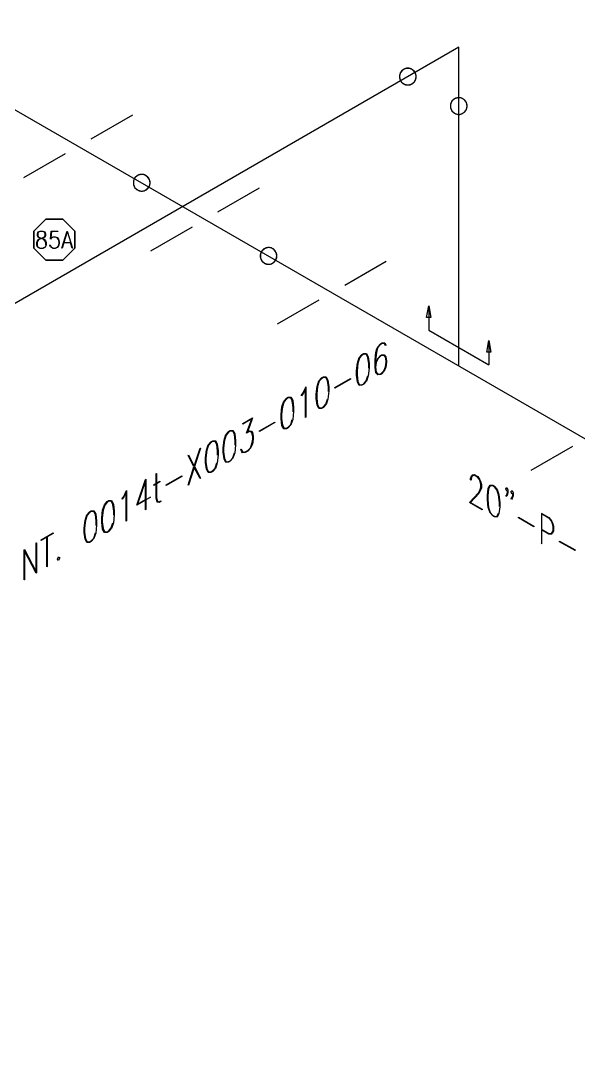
# Model space of a CAD drawing. Extents: x 0 to 17.2, y 0.1 to 11.3.
# Drawn here: x 6.678 to 8.573, y 4.178 to 7.746 of the extents above; entities that cross this region are included whole.
import ezdxf

# ---------------------------------------------------------------- set-up
doc = ezdxf.new("R2010")
doc.units = 0
doc.layers.get('0').update_dxf_attribs({"linetype": 'CONTINUOUS'})
for name, color, linetype in [('Continuation', 7, 'CONTINUOUS'), ('DL', 20, 'CONTINUOUS'), ('FITTINGS', 4, 'CONTINUOUS'), ('PART_PCML', 7, 'CONTINUOUS'), ('PIPE', 7, 'CONTINUOUS'), ('TEXT', 7, 'CONTINUOUS')]:
    doc.layers.add(name, color=color, linetype=linetype)

msp = doc.modelspace()

# ---------------------------------------------------------------- linework, layer by layer
msp.add_lwpolyline([(8.1649, 7.6566), (5.5937, 6.1722)])
at = {"layer": 'Continuation'}
for points in [[(7.8836, 6.5855), (7.8897, 6.5992), (7.8988, 6.6094), (7.9019, 6.6112), (7.9109, 6.6114), (7.917, 6.6047), (7.9199, 6.5914), (7.9199, 6.5863), (7.917, 6.5696), (7.9109, 6.5559), (7.9019, 6.5458), (7.8988, 6.544), (7.8897, 6.5437), (7.8836, 6.5503), (7.8807, 6.5685), (7.8807, 6.5931), (7.8836, 6.6194), (7.8866, 6.6312), (7.8897, 6.6381), (7.8988, 6.6484), (7.9048, 6.6518), (7.914, 6.6521), (7.917, 6.6437), (7.9158, 6.6419), (7.9129, 6.6496), (7.9046, 6.6495), (7.8989, 6.6462), (7.8904, 6.6366), (7.8877, 6.6305), (7.8849, 6.6194), (7.882, 6.5936), (7.882, 6.5762)], [(7.8573, 6.5401), (7.8512, 6.5215), (7.8421, 6.5113), (7.8361, 6.5078), (7.827, 6.5075), (7.8209, 6.5191), (7.818, 6.542), (7.818, 6.557), (7.8209, 6.5832), (7.827, 6.6019), (7.8361, 6.6122), (7.8421, 6.6156), (7.8512, 6.6159), (7.8573, 6.6043), (7.8602, 6.5813), (7.8602, 6.5664), (7.8573, 6.5401)], [(7.8589, 6.566), (7.8589, 6.5802), (7.856, 6.6027), (7.8504, 6.6135), (7.8419, 6.6133), (7.8363, 6.61), (7.8278, 6.6005), (7.8222, 6.5832), (7.8193, 6.5574), (7.8193, 6.5431), (7.8222, 6.5207), (7.8278, 6.5099), (7.8363, 6.5101), (7.8419, 6.5133), (7.8504, 6.5229), (7.856, 6.5402)], [(7.882, 6.5694), (7.8848, 6.5521), (7.8904, 6.546), (7.8989, 6.5462), (7.9017, 6.5478), (7.9102, 6.5574), (7.9158, 6.57), (7.9186, 6.5859), (7.9186, 6.5904), (7.9158, 6.603), (7.9102, 6.609), (7.9017, 6.6089), (7.8989, 6.6073), (7.8904, 6.5976), (7.8848, 6.5851), (7.882, 6.5694)], [(7.7203, 6.461), (7.7142, 6.4423), (7.7051, 6.4322), (7.6991, 6.4287), (7.69, 6.4284), (7.6839, 6.44), (7.681, 6.4629), (7.681, 6.4778), (7.6839, 6.5041), (7.69, 6.5228), (7.6991, 6.5331), (7.7051, 6.5365), (7.7142, 6.5368), (7.7203, 6.5251), (7.7232, 6.5022), (7.7232, 6.4873), (7.7203, 6.461)], [(7.7219, 6.4869), (7.7219, 6.5011), (7.7189, 6.5236), (7.7134, 6.5344), (7.7049, 6.5342), (7.6993, 6.5309), (7.6908, 6.5214), (7.6852, 6.5041), (7.6823, 6.4783), (7.6823, 6.464), (7.6852, 6.4416), (7.6908, 6.4308), (7.6993, 6.4309), (7.7049, 6.4342), (7.7134, 6.4438), (7.7189, 6.4611)], [(7.7443, 6.5008), (7.7969, 6.5311), (7.7969, 6.5289), (7.7443, 6.4985), (7.7443, 6.5008)], [(7.6459, 6.399), (7.6446, 6.3982), (7.6446, 6.4979), (7.6369, 6.4805), (7.631, 6.4722), (7.6303, 6.4737), (7.6361, 6.482), (7.645, 6.5018), (7.6459, 6.5024), (7.6459, 6.399)], [(7.6008, 6.392), (7.5947, 6.3734), (7.5856, 6.3632), (7.5796, 6.3597), (7.5705, 6.3594), (7.5644, 6.371), (7.5615, 6.3939), (7.5615, 6.4089), (7.5644, 6.4351), (7.5705, 6.4538), (7.5796, 6.4641), (7.5856, 6.4676), (7.5947, 6.4678), (7.6008, 6.4562), (7.6037, 6.4332), (7.6037, 6.4183), (7.6008, 6.392)], [(7.6024, 6.4179), (7.6024, 6.4321), (7.5994, 6.4546), (7.5939, 6.4654), (7.5854, 6.4652), (7.5798, 6.4619), (7.5713, 6.4524), (7.5657, 6.4351), (7.5628, 6.4093), (7.5628, 6.395), (7.5657, 6.3726), (7.5713, 6.3618), (7.5798, 6.362), (7.5854, 6.3652), (7.5939, 6.3748), (7.5994, 6.3921)], [(7.431, 6.3783), (7.4644, 6.3976), (7.4469, 6.3486), (7.4545, 6.3529), (7.4606, 6.3514), (7.4637, 6.3479), (7.4667, 6.3346), (7.4667, 6.3246), (7.4637, 6.3078), (7.4576, 6.2942), (7.4486, 6.2841), (7.4396, 6.279), (7.4306, 6.2786), (7.4275, 6.282), (7.4245, 6.2901), (7.4257, 6.2919), (7.4286, 6.284), (7.4313, 6.2809), (7.4398, 6.2812), (7.4484, 6.2861), (7.4569, 6.2957), (7.4625, 6.3083), (7.4654, 6.3242), (7.4654, 6.3336), (7.4625, 6.3462), (7.4597, 6.349), (7.4542, 6.3505), (7.4442, 6.3448), (7.4617, 6.3938), (7.431, 6.376), (7.431, 6.3783)], [(7.404, 6.2784), (7.3979, 6.2598), (7.3888, 6.2496), (7.3828, 6.2461), (7.3737, 6.2458), (7.3676, 6.2574), (7.3647, 6.2803), (7.3647, 6.2953), (7.3676, 6.3215), (7.3737, 6.3402), (7.3828, 6.3505), (7.3888, 6.3539), (7.3979, 6.3542), (7.404, 6.3425), (7.4069, 6.3196), (7.4069, 6.3047), (7.404, 6.2784)], [(7.4056, 6.3043), (7.4056, 6.3185), (7.4027, 6.341), (7.3971, 6.3518), (7.3887, 6.3516), (7.383, 6.3483), (7.3746, 6.3388), (7.3689, 6.3215), (7.366, 6.2957), (7.366, 6.2814), (7.3689, 6.259), (7.3746, 6.2482), (7.383, 6.2484), (7.3887, 6.2516), (7.3971, 6.2612), (7.4027, 6.2785)], [(7.4878, 6.3527), (7.5404, 6.383), (7.5404, 6.3808), (7.4878, 6.3504), (7.4878, 6.3527)], [(7.3443, 6.2439), (7.3382, 6.2253), (7.3291, 6.2151), (7.323, 6.2116), (7.314, 6.2113), (7.3079, 6.2229), (7.3049, 6.2458), (7.3049, 6.2608), (7.3079, 6.287), (7.314, 6.3057), (7.323, 6.316), (7.3291, 6.3195), (7.3382, 6.3197), (7.3443, 6.3081), (7.3472, 6.2851), (7.3472, 6.2702), (7.3443, 6.2439)], [(7.3459, 6.2698), (7.3459, 6.284), (7.3429, 6.3065), (7.3373, 6.3173), (7.3289, 6.3171), (7.3232, 6.3138), (7.3148, 6.3043), (7.3092, 6.287), (7.3063, 6.2612), (7.3063, 6.2469), (7.3092, 6.2245), (7.3148, 6.2137), (7.3232, 6.2139), (7.3289, 6.2171), (7.3373, 6.2267), (7.3429, 6.244)], [(7.2862, 6.1909), (7.2663, 6.2289), (7.2465, 6.168), (7.2453, 6.1683), (7.2655, 6.2306), (7.2453, 6.2694), (7.2465, 6.2712), (7.2663, 6.233), (7.2862, 6.2942), (7.2873, 6.2937), (7.2672, 6.2314), (7.2873, 6.1926), (7.2862, 6.1909)], [(7.1526, 6.1133), (7.1467, 6.1098), (7.1404, 6.1112), (7.1374, 6.1247), (7.1374, 6.1725), (7.1293, 6.1678), (7.1293, 6.17), (7.1374, 6.1747), (7.1374, 6.2077), (7.1387, 6.2085), (7.1387, 6.1754), (7.1498, 6.1818), (7.1498, 6.1796), (7.1387, 6.1733), (7.1387, 6.1258), (7.1416, 6.1135), (7.147, 6.1121), (7.1526, 6.1154), (7.1526, 6.1133)], [(7.1163, 6.1285), (7.1163, 6.1262), (7.1024, 6.1182), (7.1024, 6.0852), (7.101, 6.0844), (7.101, 6.1174), (7.0711, 6.1002), (7.1013, 6.188), (7.1024, 6.1886), (7.1024, 6.1204)], [(7.101, 6.1196), (7.101, 6.1832), (7.0738, 6.1039), (7.101, 6.1196)], [(7.1715, 6.1701), (7.2241, 6.2004), (7.2241, 6.1982), (7.1715, 6.1678), (7.1715, 6.1701)], [(7.0367, 6.0473), (7.0354, 6.0465), (7.0354, 6.1462), (7.0277, 6.1288), (7.0218, 6.1205), (7.0211, 6.122), (7.0269, 6.1303), (7.0358, 6.1501), (7.0367, 6.1507), (7.0367, 6.0473)], [(6.9916, 6.0403), (6.9855, 6.0217), (6.9764, 6.0115), (6.9704, 6.008), (6.9613, 6.0077), (6.9552, 6.0193), (6.9523, 6.0422), (6.9523, 6.0572), (6.9552, 6.0834), (6.9613, 6.1021), (6.9704, 6.1124), (6.9764, 6.1158), (6.9855, 6.1161), (6.9916, 6.1044), (6.9945, 6.0815), (6.9945, 6.0666), (6.9916, 6.0403)], [(6.9932, 6.0662), (6.9932, 6.0804), (6.9903, 6.1029), (6.9847, 6.1137), (6.9763, 6.1135), (6.9706, 6.1102), (6.9622, 6.1007), (6.9565, 6.0834), (6.9536, 6.0576), (6.9536, 6.0433), (6.9565, 6.0209), (6.9622, 6.0101), (6.9706, 6.0103), (6.9763, 6.0135), (6.9847, 6.0231), (6.9903, 6.0404)], [(6.9319, 6.0058), (6.9258, 5.9872), (6.9167, 5.977), (6.9106, 5.9735), (6.9016, 5.9732), (6.8955, 5.9848), (6.8925, 6.0077), (6.8925, 6.0227), (6.8955, 6.0489), (6.9016, 6.0676), (6.9106, 6.0779), (6.9167, 6.0814), (6.9258, 6.0816), (6.9319, 6.07), (6.9348, 6.047), (6.9348, 6.0321), (6.9319, 6.0058)], [(6.9335, 6.0317), (6.9335, 6.0459), (6.9305, 6.0684), (6.9249, 6.0792), (6.9165, 6.079), (6.9108, 6.0757), (6.9024, 6.0662), (6.8968, 6.0489), (6.8939, 6.0231), (6.8939, 6.0088), (6.8968, 5.9864), (6.9024, 5.9756), (6.9108, 5.9758), (6.9165, 5.979), (6.9249, 5.9886), (6.9305, 6.0059)], [(6.7658, 5.8909), (6.7658, 5.992), (6.746, 5.9806), (6.746, 5.9828), (6.7869, 6.0065), (6.7869, 6.0042), (6.7671, 5.9928), (6.7671, 5.8916), (6.7658, 5.8909)], [(6.7307, 5.8706), (6.7293, 5.8698), (6.6898, 5.9456), (6.6898, 5.847), (6.6885, 5.8462), (6.6885, 5.9485), (6.69, 5.9494), (6.7294, 5.8735), (6.7294, 5.9721), (6.7307, 5.9729), (6.7307, 5.8706)], [(6.8058, 5.9126), (6.802, 5.9166), (6.8058, 5.9252), (6.8096, 5.9211), (6.8058, 5.9126)]]:
    msp.add_lwpolyline(points, dxfattribs=at)
at = {"layer": 'DL'}
for points in [[(8.0698, 6.7378), (8.0558, 6.7378), (8.0628, 6.7776), (8.0698, 6.7378)], [(8.0628, 6.7776), (8.0628, 6.6954)], [(8.0628, 6.6954), (8.267, 6.5775)], [(8.274, 6.6199), (8.2599, 6.6199), (8.267, 6.6597), (8.274, 6.6199)], [(8.267, 6.6597), (8.267, 6.5775)]]:
    msp.add_lwpolyline(points, dxfattribs=at)
at = {"layer": 'FITTINGS'}
for points in [[(6.9159, 7.3454), (7.0573, 7.4271)], [(6.6879, 7.2138), (6.8293, 7.2954)], [(7.3467, 7.0967), (7.4881, 7.1784)], [(7.1187, 6.9651), (7.26, 7.0467)], [(7.7774, 6.848), (7.9188, 6.9297)], [(7.5494, 6.7164), (7.6908, 6.798)], [(8.4109, 6.219), (8.5523, 6.3006)]]:
    msp.add_lwpolyline(points, dxfattribs=at)
at = {"layer": 'PART_PCML'}
for points in [[(6.7626, 7.072), (6.7219, 7.0313), (6.7219, 6.9737), (6.7626, 6.9329), (6.8202, 6.9329), (6.861, 6.9737), (6.861, 7.0313), (6.8202, 7.072), (6.7626, 7.072)], [(6.7219, 6.9737), (6.7626, 6.9329), (6.8202, 6.9329), (6.861, 6.9737), (6.861, 7.0313), (6.8202, 7.072), (6.7626, 7.072), (6.7219, 7.0313), (6.7219, 6.9737)], [(6.7219, 7.0313), (6.7626, 7.072), (6.8202, 7.072), (6.861, 7.0313), (6.861, 6.9737), (6.8202, 6.9329), (6.7626, 6.9329), (6.7219, 6.9737), (6.7219, 7.0313), (6.7626, 7.072)], [(6.7405, 7.0084), (6.7359, 7.0113), (6.7336, 7.0171), (6.7336, 7.0229), (6.7359, 7.0288), (6.7428, 7.0316), (6.7517, 7.0316), (6.7586, 7.0288), (6.761, 7.0229), (6.761, 7.0171), (6.7586, 7.0113), (6.754, 7.0084), (6.7494, 7.007), (6.7496, 7.0069), (6.7563, 7.0041), (6.7609, 6.9985), (6.7631, 6.9927), (6.7631, 6.9842), (6.7586, 6.9756), (6.7517, 6.9728), (6.7428, 6.9728), (6.7361, 6.9756), (6.7337, 6.9785), (6.7314, 6.9842), (6.7314, 6.9927), (6.7337, 6.9985), (6.7382, 7.0041), (6.7452, 7.007)], [(6.7473, 7.0076), (6.7537, 7.0097), (6.7579, 7.0122), (6.76, 7.0174), (6.76, 7.0226), (6.7579, 7.0277), (6.7516, 7.0304), (6.743, 7.0304), (6.7367, 7.0277), (6.7346, 7.0226), (6.7346, 7.0174), (6.7367, 7.0122), (6.7409, 7.0097), (6.7473, 7.0076)], [(6.7773, 6.9846), (6.7794, 6.9792), (6.7815, 6.9766), (6.7879, 6.974), (6.7943, 6.974), (6.8007, 6.9766), (6.8049, 6.9819), (6.8071, 6.9899), (6.8071, 6.9952), (6.8049, 7.0032), (6.8007, 7.0085), (6.7943, 7.0112), (6.7879, 7.0112), (6.7815, 7.0085), (6.7784, 7.0045), (6.7808, 7.0316), (6.8032, 7.0316), (6.8032, 7.0304), (6.7817, 7.0304), (6.7797, 7.008), (6.781, 7.0096), (6.7877, 7.0124), (6.7945, 7.0124), (6.8012, 7.0096), (6.8058, 7.0039), (6.8081, 6.9954), (6.8081, 6.9897), (6.8058, 6.9813), (6.8012, 6.9756), (6.7945, 6.9728), (6.7877, 6.9728), (6.781, 6.9756), (6.7786, 6.9785), (6.7764, 6.984), (6.7773, 6.9846)], [(6.8529, 6.9736), (6.8521, 6.9732), (6.8463, 6.9919), (6.8236, 6.9919), (6.8178, 6.9732), (6.8169, 6.9736), (6.8346, 7.0316), (6.8353, 7.0316), (6.8529, 6.9736)], [(6.8349, 7.0293), (6.8239, 6.9932), (6.8459, 6.9932)], [(6.7622, 6.9845), (6.7622, 6.9924), (6.76, 6.9977), (6.7558, 7.003), (6.7494, 7.0057), (6.7473, 7.0064), (6.7452, 7.0057), (6.7388, 7.003), (6.7345, 6.9977), (6.7324, 6.9924), (6.7324, 6.9845), (6.7345, 6.9792), (6.7366, 6.9766), (6.743, 6.974), (6.7516, 6.974), (6.7579, 6.9766)]]:
    msp.add_lwpolyline(points, dxfattribs=at)
at = {"layer": 'PIPE'}
for points in [[(4.9555, 8.4272), (13.6153, 3.4275)], [(8.1649, 6.5743), (8.1649, 7.6566)]]:
    msp.add_lwpolyline(points, dxfattribs=at)
at = {"layer": 'TEXT'}
for points in [[(8.2052, 6.1861), (8.2052, 6.1912), (8.2082, 6.1997), (8.2113, 6.203), (8.2174, 6.2045), (8.2294, 6.1976), (8.2355, 6.189), (8.2386, 6.1821), (8.2416, 6.1702), (8.2416, 6.1599), (8.2386, 6.1517), (8.2327, 6.1403), (8.2045, 6.1097), (8.2438, 6.087), (8.2438, 6.0849), (8.2014, 6.1094), (8.2316, 6.1423), (8.2374, 6.1534), (8.2402, 6.1613), (8.2402, 6.1705), (8.2374, 6.1814), (8.2347, 6.1876), (8.229, 6.1955), (8.2177, 6.2021), (8.2121, 6.2006), (8.2093, 6.1976), (8.2065, 6.1899), (8.2065, 6.1853), (8.2052, 6.1861)], [(8.3013, 6.0717), (8.2952, 6.0601), (8.2861, 6.0605), (8.2801, 6.064), (8.271, 6.0741), (8.2649, 6.0928), (8.262, 6.119), (8.262, 6.134), (8.2649, 6.1569), (8.271, 6.1685), (8.2801, 6.1683), (8.2861, 6.1648), (8.2952, 6.1545), (8.3013, 6.1359), (8.3042, 6.1096), (8.3042, 6.0947), (8.3013, 6.0717)], [(8.3029, 6.0957), (8.3029, 6.11), (8.3, 6.1358), (8.2944, 6.1531), (8.286, 6.1627), (8.2803, 6.1659), (8.2719, 6.1661), (8.2662, 6.1553), (8.2633, 6.1329), (8.2633, 6.1186), (8.2662, 6.0928), (8.2719, 6.0755), (8.2803, 6.0659), (8.286, 6.0627), (8.2944, 6.0625), (8.3, 6.0733)], [(8.3283, 6.1475), (8.3244, 6.1562), (8.3283, 6.1604), (8.3319, 6.1523), (8.3319, 6.1419), (8.3288, 6.1335), (8.3258, 6.1302), (8.3248, 6.1325), (8.3277, 6.1355), (8.3305, 6.1432), (8.3305, 6.1501)], [(8.348, 6.1399), (8.3458, 6.1374), (8.342, 6.1461), (8.3458, 6.1503), (8.3494, 6.1422), (8.3494, 6.1318), (8.3464, 6.1234), (8.3434, 6.1201), (8.3424, 6.1224), (8.3452, 6.1254), (8.348, 6.1331), (8.348, 6.1399)], [(8.4442, 6.0736), (8.4712, 6.058), (8.4802, 6.0477), (8.4834, 6.0408), (8.4864, 6.0289), (8.4864, 6.0137), (8.4834, 6.0053), (8.4802, 6.002), (8.4712, 6.0022), (8.4455, 6.017), (8.4455, 5.9694), (8.4442, 5.9702)], [(8.4455, 6.0193), (8.471, 6.0045), (8.4796, 6.0043), (8.4822, 6.0074), (8.4851, 6.015), (8.4851, 6.0291), (8.4822, 6.04), (8.4796, 6.0462), (8.471, 6.0558), (8.4455, 6.0706), (8.4455, 6.0193)], [(8.3676, 6.0594), (8.4201, 6.029), (8.4201, 6.0268), (8.3676, 6.0571), (8.3676, 6.0594)], [(8.5075, 5.9786), (8.5601, 5.9482), (8.5601, 5.946), (8.5075, 5.9763), (8.5075, 5.9786)]]:
    msp.add_lwpolyline(points, dxfattribs=at)
at = {"layer": 'WELD POINTS'}
for points in [[(8.0165, 7.571), (8.0154, 7.5726), (8.0142, 7.5743), (8.013, 7.5758), (8.0116, 7.5772), (8.0101, 7.5785), (8.0085, 7.5798), (8.0069, 7.5809), (8.0052, 7.5819), (8.0034, 7.5827), (8.0015, 7.5835), (7.9997, 7.5841), (7.9977, 7.5846), (7.9958, 7.5849), (7.9938, 7.5851), (7.9918, 7.5852), (7.9898, 7.5851), (7.9878, 7.5849), (7.9859, 7.5846), (7.984, 7.5841), (7.9821, 7.5835), (7.9802, 7.5827), (7.9784, 7.5819), (7.9767, 7.5809), (7.9751, 7.5798), (7.9735, 7.5785), (7.972, 7.5772), (7.9706, 7.5758), (7.9694, 7.5743), (7.9682, 7.5726), (7.9671, 7.571), (7.9662, 7.5692), (7.9654, 7.5674), (7.9647, 7.5655), (7.9642, 7.5636), (7.9638, 7.5617), (7.9635, 7.5597), (7.9633, 7.5577), (7.9633, 7.5557), (7.9635, 7.5537), (7.9638, 7.5518), (7.9642, 7.5498), (7.9647, 7.5479), (7.9654, 7.5461), (7.9662, 7.5442), (7.9671, 7.5425), (7.9682, 7.5408), (7.9694, 7.5392), (7.9706, 7.5377), (7.972, 7.5362), (7.9735, 7.5349), (7.9751, 7.5337), (7.9767, 7.5326), (7.9784, 7.5316), (7.9802, 7.5307), (7.9821, 7.53), (7.984, 7.5293), (7.9859, 7.5289), (7.9878, 7.5285), (7.9898, 7.5283), (7.9918, 7.5282), (7.9938, 7.5283), (7.9958, 7.5285), (7.9977, 7.5289), (7.9997, 7.5293), (8.0015, 7.53), (8.0034, 7.5307), (8.0052, 7.5316), (8.0069, 7.5326), (8.0085, 7.5337), (8.0101, 7.5349), (8.0116, 7.5362), (8.013, 7.5377), (8.0142, 7.5392), (8.0154, 7.5408), (8.0165, 7.5425), (8.0174, 7.5442), (8.0182, 7.5461), (8.0189, 7.5479), (8.0194, 7.5498), (8.0198, 7.5518), (8.0201, 7.5537), (8.0203, 7.5557), (8.0203, 7.5577), (8.0201, 7.5597), (8.0198, 7.5617), (8.0194, 7.5636), (8.0189, 7.5655), (8.0182, 7.5674), (8.0165, 7.571)], [(8.0165, 7.571), (8.0085, 7.5798), (7.9977, 7.5846), (7.9859, 7.5846), (7.9751, 7.5798), (7.9671, 7.571), (7.9635, 7.5597), (7.9647, 7.5479), (7.9706, 7.5377), (7.9802, 7.5307), (7.9918, 7.5282), (8.0034, 7.5307), (8.013, 7.5377), (8.0189, 7.5479), (8.0201, 7.5597), (8.0165, 7.571)], [(8.1934, 7.4568), (8.1933, 7.4588), (8.1931, 7.4608), (8.1927, 7.4627), (8.1922, 7.4646), (8.1916, 7.4665), (8.1909, 7.4684), (8.19, 7.4702), (8.189, 7.4719), (8.1879, 7.4735), (8.1867, 7.4751), (8.1854, 7.4766), (8.1839, 7.478), (8.1824, 7.4792), (8.1808, 7.4804), (8.1791, 7.4815), (8.1774, 7.4824), (8.1755, 7.4832), (8.1737, 7.4839), (8.1718, 7.4844), (8.1698, 7.4848), (8.1679, 7.4851), (8.1659, 7.4853), (8.1639, 7.4853), (8.1619, 7.4851), (8.1599, 7.4848), (8.158, 7.4844), (8.1561, 7.4839), (8.1542, 7.4832), (8.1524, 7.4824), (8.1506, 7.4815), (8.149, 7.4804), (8.1473, 7.4792), (8.1458, 7.478), (8.1444, 7.4766), (8.1431, 7.4751), (8.1418, 7.4735), (8.1407, 7.4719), (8.1397, 7.4702), (8.1389, 7.4684), (8.1381, 7.4665), (8.1375, 7.4646), (8.137, 7.4627), (8.1367, 7.4608), (8.1365, 7.4588), (8.1364, 7.4568), (8.1365, 7.4548), (8.1367, 7.4528), (8.137, 7.4509), (8.1375, 7.4489), (8.1381, 7.4471), (8.1389, 7.4452), (8.1397, 7.4434), (8.1407, 7.4417), (8.1418, 7.4401), (8.1431, 7.4385), (8.1444, 7.437), (8.1458, 7.4356), (8.1473, 7.4344), (8.149, 7.4332), (8.1506, 7.4321), (8.1524, 7.4312), (8.1542, 7.4304), (8.1561, 7.4297), (8.158, 7.4292), (8.1599, 7.4287), (8.1619, 7.4285), (8.1639, 7.4283), (8.1659, 7.4283), (8.1679, 7.4285), (8.1698, 7.4287), (8.1718, 7.4292), (8.1737, 7.4297), (8.1755, 7.4304), (8.1774, 7.4312), (8.1791, 7.4321), (8.1808, 7.4332), (8.1824, 7.4344), (8.1839, 7.4356), (8.1854, 7.437), (8.1867, 7.4385), (8.1879, 7.4401), (8.189, 7.4417), (8.19, 7.4434), (8.1909, 7.4452), (8.1916, 7.4471), (8.1922, 7.4489), (8.1927, 7.4509), (8.1931, 7.4528), (8.1934, 7.4568)], [(8.1934, 7.4568), (8.1909, 7.4684), (8.1839, 7.478), (8.1737, 7.4839), (8.1619, 7.4851), (8.1506, 7.4815), (8.1418, 7.4735), (8.137, 7.4627), (8.137, 7.4509), (8.1418, 7.4401), (8.1506, 7.4321), (8.1619, 7.4285), (8.1737, 7.4297), (8.1839, 7.4356), (8.1909, 7.4452), (8.1934, 7.4568)], [(7.1164, 7.1961), (7.1164, 7.198), (7.1162, 7.2), (7.1158, 7.202), (7.1153, 7.2039), (7.1147, 7.2058), (7.114, 7.2076), (7.1131, 7.2094), (7.1121, 7.2112), (7.111, 7.2128), (7.1098, 7.2144), (7.1085, 7.2158), (7.107, 7.2172), (7.1055, 7.2185), (7.1039, 7.2197), (7.1022, 7.2207), (7.1005, 7.2217), (7.0986, 7.2225), (7.0968, 7.2231), (7.0949, 7.2237), (7.0929, 7.2241), (7.0909, 7.2244), (7.089, 7.2245), (7.087, 7.2245), (7.085, 7.2244), (7.083, 7.2241), (7.0811, 7.2237), (7.0792, 7.2231), (7.0773, 7.2225), (7.0755, 7.2217), (7.0737, 7.2207), (7.072, 7.2197), (7.0704, 7.2185), (7.0689, 7.2172), (7.0675, 7.2158), (7.0662, 7.2144), (7.0649, 7.2128), (7.0638, 7.2112), (7.0628, 7.2094), (7.062, 7.2076), (7.0612, 7.2058), (7.0606, 7.2039), (7.0601, 7.202), (7.0598, 7.2), (7.0596, 7.198), (7.0595, 7.1961), (7.0596, 7.1941), (7.0598, 7.1921), (7.0601, 7.1901), (7.0606, 7.1882), (7.0612, 7.1863), (7.062, 7.1845), (7.0628, 7.1827), (7.0638, 7.181), (7.0649, 7.1793), (7.0662, 7.1778), (7.0675, 7.1763), (7.0689, 7.1749), (7.0704, 7.1736), (7.072, 7.1725), (7.0737, 7.1714), (7.0755, 7.1705), (7.0773, 7.1697), (7.0792, 7.169), (7.0811, 7.1684), (7.083, 7.168), (7.085, 7.1677), (7.087, 7.1676), (7.089, 7.1676), (7.0909, 7.1677), (7.0929, 7.168), (7.0949, 7.1684), (7.0968, 7.169), (7.0986, 7.1697), (7.1005, 7.1705), (7.1022, 7.1714), (7.1039, 7.1725), (7.1055, 7.1736), (7.107, 7.1749), (7.1085, 7.1763), (7.1098, 7.1778), (7.111, 7.1793), (7.1121, 7.181), (7.1131, 7.1827), (7.114, 7.1845), (7.1147, 7.1863), (7.1153, 7.1882), (7.1158, 7.1901), (7.1162, 7.1921), (7.1164, 7.1961)], [(7.1164, 7.1961), (7.114, 7.2076), (7.107, 7.2172), (7.0968, 7.2231), (7.085, 7.2244), (7.0737, 7.2207), (7.0649, 7.2128), (7.0601, 7.202), (7.0601, 7.1901), (7.0649, 7.1793), (7.0737, 7.1714), (7.085, 7.1677), (7.0968, 7.169), (7.107, 7.1749), (7.114, 7.1845), (7.1164, 7.1961)], [(7.5472, 6.9474), (7.5471, 6.9493), (7.5469, 6.9513), (7.5466, 6.9533), (7.5461, 6.9552), (7.5455, 6.9571), (7.5447, 6.9589), (7.5439, 6.9607), (7.5429, 6.9625), (7.5418, 6.9641), (7.5405, 6.9657), (7.5392, 6.9671), (7.5378, 6.9685), (7.5363, 6.9698), (7.5347, 6.971), (7.533, 6.972), (7.5312, 6.973), (7.5294, 6.9738), (7.5275, 6.9744), (7.5256, 6.975), (7.5237, 6.9754), (7.5217, 6.9757), (7.5197, 6.9758), (7.5177, 6.9758), (7.5158, 6.9757), (7.5138, 6.9754), (7.5118, 6.975), (7.5099, 6.9744), (7.5081, 6.9738), (7.5062, 6.973), (7.5045, 6.972), (7.5028, 6.971), (7.5012, 6.9698), (7.4997, 6.9685), (7.4982, 6.9671), (7.4969, 6.9657), (7.4957, 6.9641), (7.4946, 6.9625), (7.4936, 6.9607), (7.4927, 6.9589), (7.492, 6.9571), (7.4914, 6.9552), (7.4909, 6.9533), (7.4905, 6.9513), (7.4903, 6.9493), (7.4903, 6.9474), (7.4903, 6.9454), (7.4905, 6.9434), (7.4909, 6.9414), (7.4914, 6.9395), (7.492, 6.9376), (7.4927, 6.9358), (7.4936, 6.934), (7.4946, 6.9323), (7.4957, 6.9306), (7.4969, 6.9291), (7.4982, 6.9276), (7.4997, 6.9262), (7.5012, 6.9249), (7.5028, 6.9238), (7.5045, 6.9227), (7.5062, 6.9218), (7.5081, 6.921), (7.5099, 6.9203), (7.5118, 6.9197), (7.5138, 6.9193), (7.5158, 6.919), (7.5177, 6.9189), (7.5197, 6.9189), (7.5217, 6.919), (7.5237, 6.9193), (7.5256, 6.9197), (7.5275, 6.9203), (7.5294, 6.921), (7.5312, 6.9218), (7.533, 6.9227), (7.5347, 6.9238), (7.5363, 6.9249), (7.5378, 6.9262), (7.5392, 6.9276), (7.5405, 6.9291), (7.5418, 6.9306), (7.5429, 6.9323), (7.5439, 6.934), (7.5447, 6.9358), (7.5455, 6.9376), (7.5461, 6.9395), (7.5466, 6.9414), (7.5469, 6.9434), (7.5472, 6.9474)], [(7.5472, 6.9474), (7.5447, 6.9589), (7.5378, 6.9685), (7.5275, 6.9744), (7.5158, 6.9757), (7.5045, 6.972), (7.4957, 6.9641), (7.4909, 6.9533), (7.4909, 6.9414), (7.4957, 6.9306), (7.5045, 6.9227), (7.5158, 6.919), (7.5275, 6.9203), (7.5378, 6.9262), (7.5447, 6.9358), (7.5472, 6.9474)]]:
    msp.add_lwpolyline(points, dxfattribs=at)

doc.saveas('drawing.dxf')
